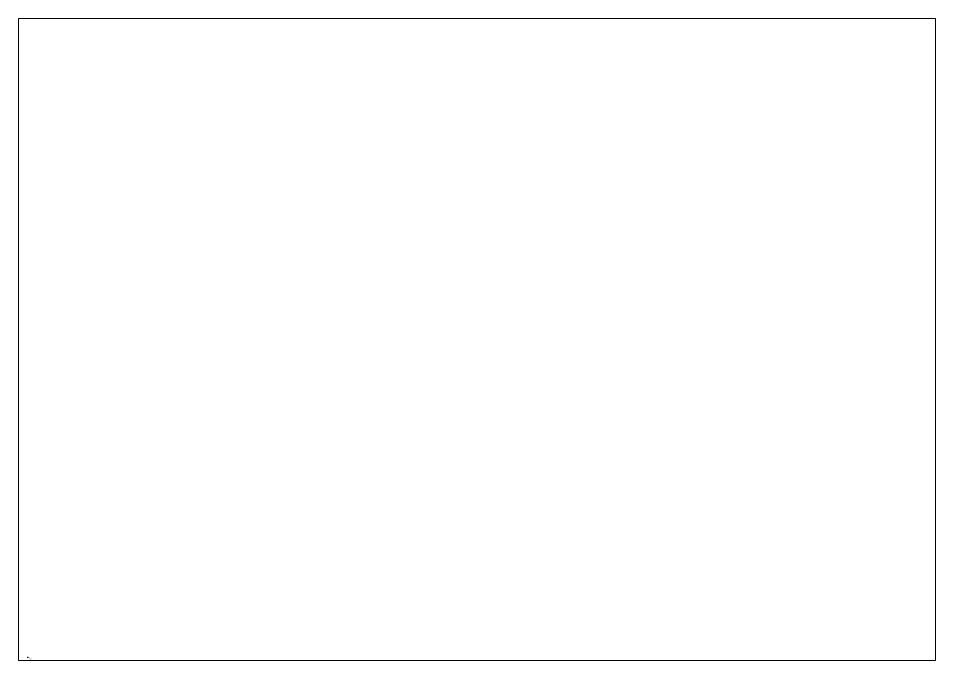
# Paper-space layout 'Présentation1' of a CAD drawing. Header units: metres. Extents: x 29 to 262, y 20 to 183.
# The model-space entities are those that its viewports show. They can reach past a viewport. Long polylines and large blocks are cut down to what shows.
import ezdxf

# ---------------------------------------------------------------- set-up
doc = ezdxf.new("R2010")
doc.units = ezdxf.units.M
doc.header["$LTSCALE"] = 2
doc.linetypes.add('Socle_Continu', pattern=[2.5, 2.5, 0])
doc.layers.get('0').update_dxf_attribs({"lineweight": 30})
doc.layers.add('OUVRA_SCS', color=7, linetype='Socle_Continu', lineweight=13)
doc.styles.get("Standard").update_dxf_attribs({"font": 'arial.ttf'})

msp = doc.modelspace()

# ---------------------------------------------------------------- hatches: boundary and pattern name
at = {"layer": 'OUVRA_SCS', "linetype": 'Socle_Continu'}
h = msp.add_hatch(dxfattribs=at)
h.set_pattern_fill('ANSI31', color=256, scale=0.001)
h.paths.add_polyline_path([(0.12, 0.14, -0.239368), (0.15, 0.07, -0.239368), (0.12, 0.01, 0.976071)])
h.paths.add_polyline_path([(0.26, 0.14, 0.976071), (0.26, 0.01, -0.239368), (0.23, 0.07, -0.239368)])

# ---------------------------------------------------------------- linework, layer by layer
msp.add_lwpolyline([(0, 0), (0.38, 0), (0.38, 0.15), (0, 0.15)], close=True, dxfattribs=at)
for centre in [(0.07, 0.07), (0.3, 0.07)]:
    msp.add_circle(centre, 0.075, dxfattribs=at)
for centre, start, end in [((0.12, 0.07), 271.3876, 88.6124), ((0.26, 0.07), 91.3876, 268.6124)]:
    msp.add_arc(centre, 0.0606, start, end, dxfattribs=at)

# ---------------------------------------------------------------- texts
at = {"layer": 'OUVRA_SCS', "linetype": 'Socle_Continu', "flags": 9}
for tag, p, s in [('ID', (0.95, -0.07), 'XP_1366'), ('CALQUE', (0.95, -1.03), 'OUVRA_SCS'), ('NATURE', (0.95, -0.39), 'Bollard double'), ('FAMILLE', (0.95, -0.71), 'Ouvrage maritime'), ('PCRS', (0.95, -1.35), 'HabillageSymbole')]:
    msp.add_attdef(tag, p, s, height=0.2, dxfattribs=at)

psp = doc.layouts.new('Présentation1')

# ---------------------------------------------------------------- viewports
at = {"layer": '0'}
psp.add_viewport(center=(145.35, 101.77), size=(232.56, 162.8309), view_center_point=(210, 148.5), view_height=299.995, dxfattribs=at)

doc.saveas('drawing.dxf')
